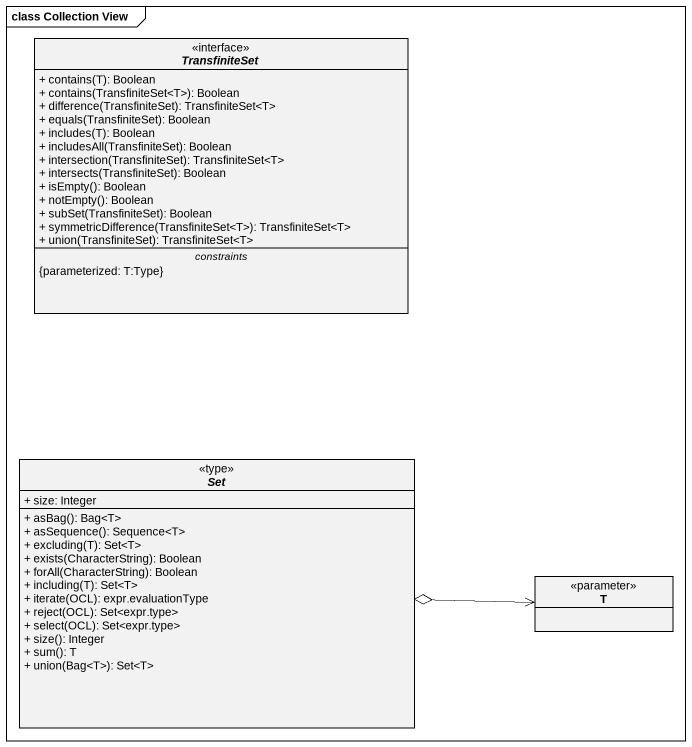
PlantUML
@startuml
mainframe class Collection View
hide circle
hide empty members
skinparam classAttributeIconSize 0
interface TransfiniteSet {
  + contains(T): Boolean
  + contains(TransfiniteSet<T>): Boolean
  + difference(TransfiniteSet): TransfiniteSet<T>
  + equals(TransfiniteSet): Boolean
  + includes(T): Boolean
  + includesAll(TransfiniteSet): Boolean
  + intersection(TransfiniteSet): TransfiniteSet<T>
  + intersects(TransfiniteSet): Boolean
  + isEmpty(): Boolean
  + notEmpty(): Boolean
  + subSet(TransfiniteSet): Boolean
  + symmetricDifference(TransfiniteSet<T>): TransfiniteSet<T>
  + union(TransfiniteSet): TransfiniteSet<T>
  -- constraints --
  {parameterized: T:Type}
}
abstract class "Set" as Set_ <<type>> {
  + size: Integer
  + asBag(): Bag<T>
  + asSequence(): Sequence<T>
  + excluding(T): Set<T>
  + exists(CharacterString): Boolean
  + forAll(CharacterString): Boolean
  + including(T): Set<T>
  + iterate(OCL): expr.evaluationType
  + reject(OCL): Set<expr.type>
  + select(OCL): Set<expr.type>
  + size(): Integer
  + sum(): T
  + union(Bag<T>): Set<T>
}
class T <<parameter>>
Set_ o-right-> T
@enduml
